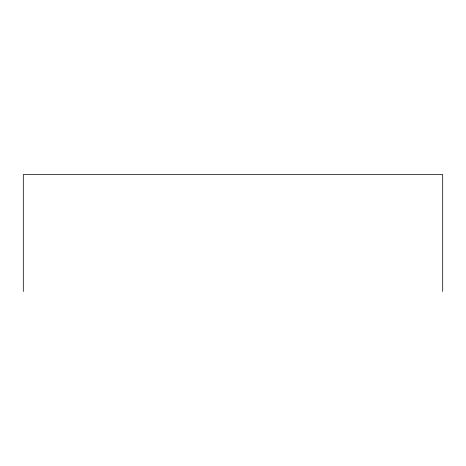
<?xml version="1.0" encoding="UTF-8"?>
<svg xmlns="http://www.w3.org/2000/svg" width="466" height="466" viewBox="0 0 466 466"><rect width="100%" height="100%" fill="white"/><g stroke="black" fill="none" stroke-linecap="round" stroke-linejoin="round"><path stroke-width="0.7" d="M442.7 291.471L442.7 174.529L23.3 174.529L23.3 291.471"/></g></svg>
